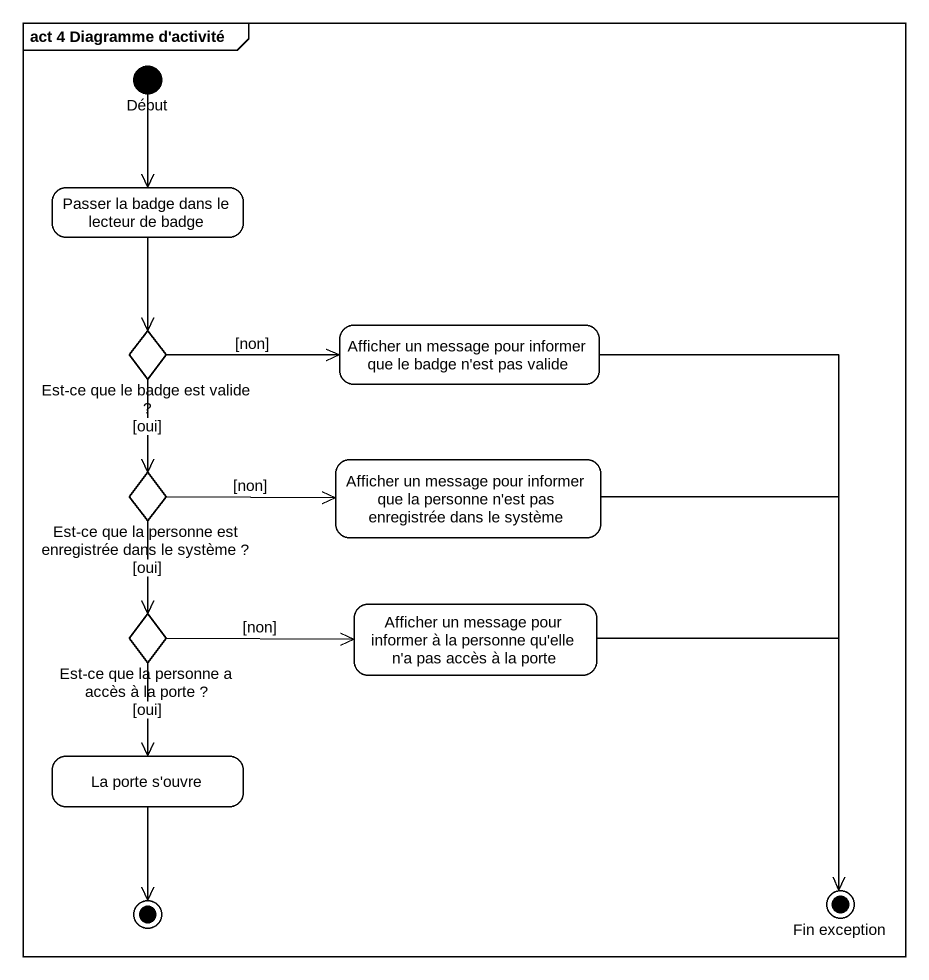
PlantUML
@startuml
mainframe act 4 Diagramme d'activité
hide empty description
state Début <<start>>
state "Passer la badge dans le lecteur de badge" as Passer_la_badge_dans_le
state "Est-ce que le badge est valide ?" as Est_ce_que_le_badge_est <<choice>>
state "Afficher un message pour informer que le badge n'est pas valide" as Afficher_un_message_pour
state "Afficher un message pour informer que la personne n'est pas enregistrée dans le système" as Afficher_un_message_pour_2
state "Est-ce que la personne est enregistrée dans le système ?" as Est_ce_que_la_personne_est <<choice>>
state "Est-ce que la personne a accès à la porte ?" as Est_ce_que_la_personne_a <<choice>>
state "Afficher un message pour informer à la personne qu'elle n'a pas accès à la porte" as Afficher_un_message_pour_3
state "La porte s'ouvre" as La_porte_s_ouvre
state final1 <<end>>
state "Fin exception" as Fin_exception <<end>>
Début --> Passer_la_badge_dans_le
Passer_la_badge_dans_le --> Est_ce_que_le_badge_est
Est_ce_que_le_badge_est -right-> Afficher_un_message_pour : [non]
Est_ce_que_le_badge_est --> Est_ce_que_la_personne_est : [oui]
Afficher_un_message_pour --> Fin_exception
Afficher_un_message_pour_2 --> Fin_exception
Est_ce_que_la_personne_est -right-> Afficher_un_message_pour_2 : [non]
Est_ce_que_la_personne_est --> Est_ce_que_la_personne_a : [oui]
Est_ce_que_la_personne_a -right-> Afficher_un_message_pour_3 : [non]
Est_ce_que_la_personne_a --> La_porte_s_ouvre : [oui]
Afficher_un_message_pour_3 --> Fin_exception
La_porte_s_ouvre --> final1
@enduml
